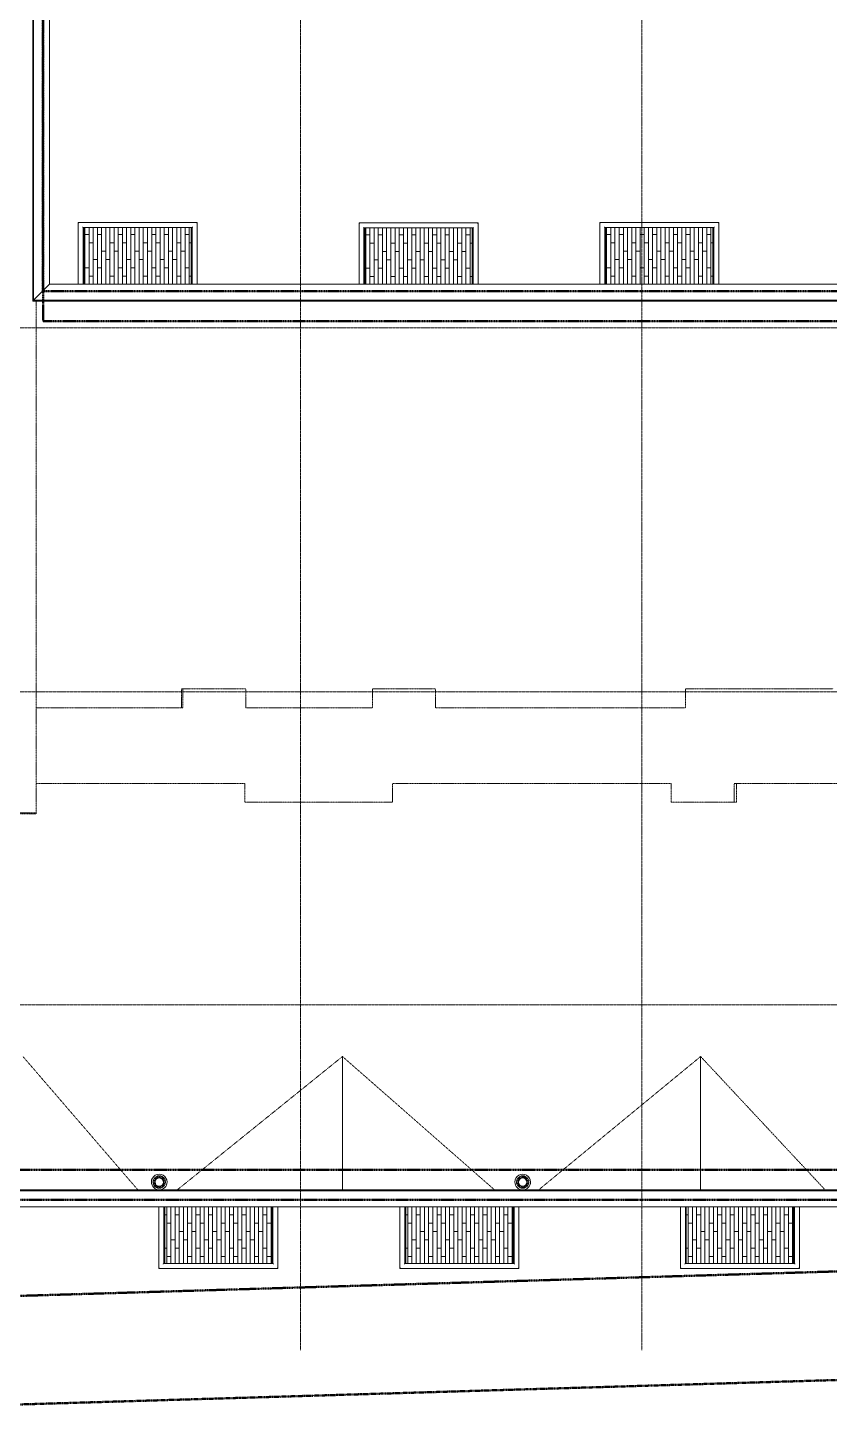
# Model space of a CAD drawing. Header units: inches. Extents: x -4235 to -464, y 9767 to 12359.
# Drawn here: x -3416 to -2648, y 9772 to 11104 of the extents above; entities that cross this region are included whole.
import ezdxf

# ---------------------------------------------------------------- set-up
doc = ezdxf.new("R2010")
doc.units = ezdxf.units.IN
doc.header["$MEASUREMENT"] = 0
for name, pattern in [('Dash 1_16_', [0.125, 0.0625, -0.0625]), ('Double Dash 3_8_', [1, 0.375, -0.125, 0.125, -0.125, 0.125, -0.125]), ('Grid Line 1_2_', [0.875, 0.5, -0.125, 0.125, -0.125])]:
    doc.linetypes.add(name, pattern=pattern)
for name, color, linetype, lineweight in [('A-FLOR-2', 7, 'Dash 1_16_', 9), ('A-FLOR-HRAL', 11, 'Continuous', 9), ('A-FLOR-PATT-1', 254, 'Continuous', 9), ('A-ROOF', 132, 'Continuous', 13), ('A-ROOF-1', 7, 'Dash 1_16_', 9), ('A-WALL-2', 113, 'Continuous', 9), ('C-PROP-LINE', 91, 'Double Dash 3_8_', 50), ('C-PROP-LINE-1', 91, 'Dash 1_16_', 50), ('M-EQPM', 50, 'Continuous', 9), ('S-GRID-1', 1, 'Grid Line 1_2_', 9)]:
    doc.layers.add(name, color=color, linetype=linetype, lineweight=lineweight)

# ---------------------------------------------------------------- blocks, each defined once
blk = doc.blocks.new('Basic Wall _ EXT - FIBER CEMENT - SMALL - ___-2145932-BACKGROUND - ROOF PLAN')
at = {"layer": 'A-WALL-2'}
for p, q in [((-3411, 11257), (-3410.6, 11256.5)), ((-3411, 10841.8), (-3411, 11257)), ((-3410.5, 11256.5), (-3410.5, 10842.3)), ((-3410.3, 11256.3), (-3394.9, 11240.8)), ((-3410.3, 10842.5), (-3410.3, 11256.3)), ((-3394.9, 10858), (-3394.9, 11240.8)), ((-3394.9, 10858), (-3410.3, 10842.5)), ((-3410.6, 10842.3), (-3411, 10841.8))]:
    blk.add_line(p, q, dxfattribs=at)
at = {"layer": 'A-WALL-2', "flags": 128}
for points in [[(-3410.6, 11256.5), (-3410.5, 11256.5), (-3410.5, 11256.5), (-3410.5, 11256.5)], [(-3410.5, 11256.5), (-3410.5, 11256.5), (-3410.5, 11256.5), (-3410.5, 11256.4), (-3410.4, 11256.4), (-3410.4, 11256.3), (-3410.3, 11256.3)], [(-3410.5, 10842.3), (-3410.5, 10842.3), (-3410.5, 10842.3), (-3410.6, 10842.3)], [(-3410.3, 10842.5), (-3410.4, 10842.5), (-3410.4, 10842.4), (-3410.5, 10842.4), (-3410.5, 10842.3), (-3410.5, 10842.3), (-3410.5, 10842.3)]]:
    blk.add_lwpolyline(points, dxfattribs=at)
blk = doc.blocks.new('Basic Wall _ EXT - FIBER CEMENT - SMALL - ___-2145933-BACKGROUND - ROOF PLAN')
at = {"layer": 'A-WALL-2'}
for p, q in [((-3410.3, 10842.5), (-3394.9, 10858)), ((-2061.7, 10858), (-3394.9, 10858)), ((-2061.7, 10858), (-2077.2, 10842.5)), ((-3411, 10841.8), (-3410.6, 10842.3)), ((-2077.9, 10841.8), (-3411, 10841.8)), ((-3410.5, 10842.3), (-2077.4, 10842.3)), ((-2077.2, 10842.5), (-3410.3, 10842.5)), ((-2077.4, 10842.3), (-2077.9, 10841.8))]:
    blk.add_line(p, q, dxfattribs=at)
at = {"layer": 'A-WALL-2', "flags": 128}
for points in [[(-3410.6, 10842.3), (-3410.5, 10842.3), (-3410.5, 10842.3), (-3410.5, 10842.3)], [(-3410.5, 10842.3), (-3410.5, 10842.3), (-3410.5, 10842.3), (-3410.5, 10842.4), (-3410.4, 10842.4), (-3410.4, 10842.5), (-3410.3, 10842.5)], [(-2077.2, 10842.5), (-2077.2, 10842.5), (-2077.3, 10842.4), (-2077.3, 10842.4), (-2077.4, 10842.3), (-2077.4, 10842.3), (-2077.4, 10842.3)], [(-2077.4, 10842.3), (-2077.4, 10842.3), (-2077.4, 10842.3), (-2077.4, 10842.3)]]:
    blk.add_lwpolyline(points, dxfattribs=at)
blk = doc.blocks.new('Basic Wall _ EXT - FIBER CEMENT - SMALL - ___-2145937-BACKGROUND - ROOF PLAN')
at = {"layer": 'A-WALL-2'}
for p, q in [((-2077.2, 9989.1), (-3851.8, 9989.1)), ((-2077.4, 9989.3), (-3851.6, 9989.3)), ((-2077.9, 9989.8), (-3851.1, 9989.8)), ((-3867.3, 9973.6), (-2061.7, 9973.6))]:
    blk.add_line(p, q, dxfattribs=at)
blk = doc.blocks.new('Railing - Railing-2700268-BACKGROUND - ROOF PLAN')
at = {"layer": 'A-FLOR-HRAL'}
for p, q in [((-2753.5, 10917), (-2867.5, 10917)), ((-2867.5, 10917), (-2867.5, 10858)), ((-2862.8, 10912.3), (-2758.2, 10912.3)), ((-2862.8, 10858), (-2862.8, 10912.3)), ((-2758.2, 10912.3), (-2758.2, 10858)), ((-2753.5, 10858), (-2753.5, 10917))]:
    blk.add_line(p, q, dxfattribs=at)
for points, knots in [([(-2867.5, 10917), (-2867.5, 10917), (-2867.5, 10917), (-2867.5, 10917), (-2867.5, 10916.9), (-2867.5, 10916.9), (-2867.4, 10916.9), (-2867.4, 10916.9), (-2867.4, 10916.8), (-2867.3, 10916.8), (-2867.3, 10916.7), (-2867.2, 10916.7), (-2867.2, 10916.6), (-2867.1, 10916.6), (-2867.1, 10916.5)], [0, 0, 0, 0, 0.166667, 0.25, 0.333333, 0.416667, 0.458333, 0.5, 0.583333, 0.666667, 0.708333, 0.75, 0.833333, 1, 1, 1, 1]), ([(-2863.3, 10912.7), (-2863.3, 10912.7), (-2863.2, 10912.6), (-2863.1, 10912.6), (-2863.1, 10912.5), (-2863, 10912.5), (-2863, 10912.5), (-2863, 10912.4), (-2862.9, 10912.4), (-2862.9, 10912.4), (-2862.9, 10912.3), (-2862.9, 10912.3), (-2862.8, 10912.3), (-2862.8, 10912.3), (-2862.8, 10912.3)], [0, 0, 0, 0, 0.166667, 0.25, 0.333333, 0.375, 0.416667, 0.5, 0.541667, 0.583333, 0.666667, 0.75, 0.833333, 1, 1, 1, 1]), ([(-2757.8, 10912.7), (-2757.8, 10912.7), (-2757.9, 10912.6), (-2757.9, 10912.6), (-2758, 10912.5), (-2758, 10912.5), (-2758, 10912.5), (-2758.1, 10912.4), (-2758.1, 10912.4), (-2758.1, 10912.4), (-2758.2, 10912.3), (-2758.2, 10912.3), (-2758.2, 10912.3), (-2758.2, 10912.3), (-2758.2, 10912.3)], [0, 0, 0, 0, 0.166667, 0.25, 0.333333, 0.375, 0.416667, 0.5, 0.541667, 0.583333, 0.666667, 0.75, 0.833333, 1, 1, 1, 1]), ([(-2753.5, 10917), (-2753.5, 10917), (-2753.5, 10917), (-2753.5, 10917), (-2753.6, 10916.9), (-2753.6, 10916.9), (-2753.6, 10916.9), (-2753.6, 10916.9), (-2753.7, 10916.8), (-2753.7, 10916.8), (-2753.8, 10916.7), (-2753.8, 10916.7), (-2753.9, 10916.6), (-2753.9, 10916.6), (-2754, 10916.5)], [0, 0, 0, 0, 0.166667, 0.25, 0.333333, 0.416667, 0.458333, 0.5, 0.583333, 0.666667, 0.708333, 0.75, 0.833333, 1, 1, 1, 1])]:
    blk.add_open_spline(points, degree=3, knots=knots, dxfattribs=at)
blk = doc.blocks.new('Walls 27 - Walls 1-2568288-BACKGROUND - ROOF PLAN')
at = {"layer": 'A-WALL-2'}
for p, q in [((-2759.2, 10912.3), (-2759.2, 10858)), ((-2758.4, 10858), (-2758.4, 10912.3))]:
    blk.add_line(p, q, dxfattribs=at)
blk = doc.blocks.new('Walls 28 - Walls 1-2568307-BACKGROUND - ROOF PLAN')
at = {"layer": 'A-WALL-2'}
for p, q in [((-2862.7, 10912.3), (-2862.7, 10858)), ((-2861.9, 10858), (-2861.9, 10912.3))]:
    blk.add_line(p, q, dxfattribs=at)
blk = doc.blocks.new('Railing - Railing-2700270-BACKGROUND - ROOF PLAN')
at = {"layer": 'A-FLOR-HRAL'}
for p, q in [((-3253.5, 10917), (-3367.5, 10917)), ((-3367.5, 10917), (-3367.5, 10858)), ((-3362.8, 10912.3), (-3258.2, 10912.3)), ((-3362.8, 10858), (-3362.8, 10912.3)), ((-3258.2, 10912.3), (-3258.2, 10858)), ((-3253.5, 10858), (-3253.5, 10917))]:
    blk.add_line(p, q, dxfattribs=at)
for points, knots in [([(-3367.5, 10917), (-3367.5, 10917), (-3367.5, 10917), (-3367.5, 10917), (-3367.5, 10916.9), (-3367.4, 10916.9), (-3367.4, 10916.9), (-3367.4, 10916.9), (-3367.3, 10916.8), (-3367.3, 10916.8), (-3367.3, 10916.7), (-3367.2, 10916.7), (-3367.2, 10916.6), (-3367.1, 10916.6), (-3367.1, 10916.5)], [0, 0, 0, 0, 0.166667, 0.25, 0.333333, 0.416667, 0.458333, 0.5, 0.583333, 0.666667, 0.708333, 0.75, 0.833333, 1, 1, 1, 1]), ([(-3363.3, 10912.7), (-3363.2, 10912.7), (-3363.2, 10912.6), (-3363.1, 10912.6), (-3363, 10912.5), (-3363, 10912.5), (-3363, 10912.5), (-3362.9, 10912.4), (-3362.9, 10912.4), (-3362.9, 10912.4), (-3362.9, 10912.3), (-3362.8, 10912.3), (-3362.8, 10912.3), (-3362.8, 10912.3), (-3362.8, 10912.3)], [0, 0, 0, 0, 0.166667, 0.25, 0.333333, 0.375, 0.416667, 0.5, 0.541667, 0.583333, 0.666667, 0.75, 0.833333, 1, 1, 1, 1]), ([(-3257.7, 10912.7), (-3257.8, 10912.7), (-3257.8, 10912.6), (-3257.9, 10912.6), (-3258, 10912.5), (-3258, 10912.5), (-3258, 10912.5), (-3258.1, 10912.4), (-3258.1, 10912.4), (-3258.1, 10912.4), (-3258.1, 10912.3), (-3258.2, 10912.3), (-3258.2, 10912.3), (-3258.2, 10912.3), (-3258.2, 10912.3)], [0, 0, 0, 0, 0.166667, 0.25, 0.333333, 0.375, 0.416667, 0.5, 0.541667, 0.583333, 0.666667, 0.75, 0.833333, 1, 1, 1, 1]), ([(-3253.5, 10917), (-3253.5, 10917), (-3253.5, 10917), (-3253.5, 10917), (-3253.5, 10916.9), (-3253.6, 10916.9), (-3253.6, 10916.9), (-3253.6, 10916.9), (-3253.7, 10916.8), (-3253.7, 10916.8), (-3253.7, 10916.7), (-3253.8, 10916.7), (-3253.8, 10916.6), (-3253.9, 10916.6), (-3253.9, 10916.5)], [0, 0, 0, 0, 0.166667, 0.25, 0.333333, 0.416667, 0.458333, 0.5, 0.583333, 0.666667, 0.708333, 0.75, 0.833333, 1, 1, 1, 1])]:
    blk.add_open_spline(points, degree=3, knots=knots, dxfattribs=at)
blk = doc.blocks.new('Walls 32 - Walls 1-2568450-BACKGROUND - ROOF PLAN')
at = {"layer": 'A-WALL-2'}
for p, q in [((-3259.1, 10912.3), (-3259.1, 10858)), ((-3258.4, 10858), (-3258.4, 10912.3))]:
    blk.add_line(p, q, dxfattribs=at)
blk = doc.blocks.new('Walls 33 - Walls 1-2568469-BACKGROUND - ROOF PLAN')
at = {"layer": 'A-WALL-2'}
for p, q in [((-3362.6, 10912.3), (-3362.6, 10858)), ((-3361.9, 10858), (-3361.9, 10912.3))]:
    blk.add_line(p, q, dxfattribs=at)
blk = doc.blocks.new('Railing - Railing-2700278-BACKGROUND - ROOF PLAN')
at = {"layer": 'A-FLOR-HRAL'}
for p, q in [((-3290.1, 9973.6), (-3290.1, 9914.6)), ((-3285.4, 9919.3), (-3285.4, 9973.6)), ((-3180.8, 9973.6), (-3180.8, 9919.3)), ((-3176.1, 9914.6), (-3176.1, 9973.6)), ((-3290.1, 9914.6), (-3176.1, 9914.6)), ((-3180.8, 9919.3), (-3285.4, 9919.3))]:
    blk.add_line(p, q, dxfattribs=at)
for points, knots in [([(-3290.1, 9914.6), (-3290.1, 9914.6), (-3290.1, 9914.6), (-3290.1, 9914.6), (-3290.1, 9914.6), (-3290.1, 9914.7), (-3290, 9914.7), (-3290, 9914.7), (-3290, 9914.8), (-3289.9, 9914.8), (-3289.9, 9914.8), (-3289.8, 9914.9), (-3289.8, 9914.9), (-3289.7, 9915), (-3289.7, 9915)], [0, 0, 0, 0, 0.166667, 0.25, 0.333333, 0.416667, 0.458333, 0.5, 0.583333, 0.666667, 0.708333, 0.75, 0.833333, 1, 1, 1, 1]), ([(-3285.9, 9918.8), (-3285.9, 9918.9), (-3285.8, 9918.9), (-3285.7, 9919), (-3285.7, 9919.1), (-3285.6, 9919.1), (-3285.6, 9919.1), (-3285.6, 9919.2), (-3285.5, 9919.2), (-3285.5, 9919.2), (-3285.5, 9919.2), (-3285.5, 9919.3), (-3285.4, 9919.3), (-3285.4, 9919.3), (-3285.4, 9919.3)], [0, 0, 0, 0, 0.166667, 0.25, 0.333333, 0.375, 0.416667, 0.5, 0.541667, 0.583333, 0.666667, 0.75, 0.833333, 1, 1, 1, 1]), ([(-3180.4, 9918.8), (-3180.4, 9918.9), (-3180.5, 9918.9), (-3180.5, 9919), (-3180.6, 9919.1), (-3180.6, 9919.1), (-3180.6, 9919.1), (-3180.7, 9919.2), (-3180.7, 9919.2), (-3180.7, 9919.2), (-3180.8, 9919.2), (-3180.8, 9919.3), (-3180.8, 9919.3), (-3180.8, 9919.3), (-3180.8, 9919.3)], [0, 0, 0, 0, 0.166667, 0.25, 0.333333, 0.375, 0.416667, 0.5, 0.541667, 0.583333, 0.666667, 0.75, 0.833333, 1, 1, 1, 1]), ([(-3176.1, 9914.6), (-3176.1, 9914.6), (-3176.1, 9914.6), (-3176.1, 9914.6), (-3176.2, 9914.6), (-3176.2, 9914.7), (-3176.2, 9914.7), (-3176.2, 9914.7), (-3176.3, 9914.8), (-3176.3, 9914.8), (-3176.4, 9914.8), (-3176.4, 9914.9), (-3176.5, 9914.9), (-3176.5, 9915), (-3176.6, 9915)], [0, 0, 0, 0, 0.166667, 0.25, 0.333333, 0.416667, 0.458333, 0.5, 0.583333, 0.666667, 0.708333, 0.75, 0.833333, 1, 1, 1, 1])]:
    blk.add_open_spline(points, degree=3, knots=knots, dxfattribs=at)
blk = doc.blocks.new('Walls 15 - Walls 1-2569682-BACKGROUND - ROOF PLAN')
at = {"layer": 'A-WALL-2'}
for p, q in [((-3285.2, 9973.6), (-3285.2, 9919.3)), ((-3284.5, 9919.3), (-3284.5, 9973.6))]:
    blk.add_line(p, q, dxfattribs=at)
blk = doc.blocks.new('Walls 16 - Walls 1-2569701-BACKGROUND - ROOF PLAN')
at = {"layer": 'A-WALL-2'}
for p, q in [((-3181.7, 9973.6), (-3181.7, 9919.3)), ((-3181, 9919.3), (-3181, 9973.6))]:
    blk.add_line(p, q, dxfattribs=at)
blk = doc.blocks.new('Railing - Railing-2700292-BACKGROUND - ROOF PLAN')
at = {"layer": 'A-FLOR-HRAL'}
for p, q in [((-2984.3, 10916.6), (-3098.3, 10916.6)), ((-3098.3, 10916.6), (-3098.3, 10858)), ((-3093.6, 10911.9), (-2989, 10911.9)), ((-3093.6, 10858), (-3093.6, 10911.9)), ((-2989, 10911.9), (-2989, 10858)), ((-2984.3, 10858), (-2984.3, 10916.6))]:
    blk.add_line(p, q, dxfattribs=at)
for points, knots in [([(-3098.3, 10916.6), (-3098.3, 10916.6), (-3098.3, 10916.6), (-3098.3, 10916.6), (-3098.3, 10916.6), (-3098.3, 10916.5), (-3098.2, 10916.5), (-3098.2, 10916.5), (-3098.2, 10916.5), (-3098.1, 10916.4), (-3098.1, 10916.4), (-3098, 10916.3), (-3098, 10916.3), (-3097.9, 10916.2), (-3097.9, 10916.2)], [0, 0, 0, 0, 0.166667, 0.25, 0.333333, 0.416667, 0.458333, 0.5, 0.583333, 0.666667, 0.708333, 0.75, 0.833333, 1, 1, 1, 1]), ([(-3094.1, 10912.4), (-3094.1, 10912.3), (-3094, 10912.3), (-3093.9, 10912.2), (-3093.9, 10912.2), (-3093.8, 10912.1), (-3093.8, 10912.1), (-3093.8, 10912.1), (-3093.7, 10912), (-3093.7, 10912), (-3093.7, 10912), (-3093.7, 10911.9), (-3093.6, 10911.9), (-3093.6, 10911.9), (-3093.6, 10911.9)], [0, 0, 0, 0, 0.166667, 0.25, 0.333333, 0.375, 0.416667, 0.5, 0.541667, 0.583333, 0.666667, 0.75, 0.833333, 1, 1, 1, 1]), ([(-2988.6, 10912.4), (-2988.6, 10912.3), (-2988.7, 10912.3), (-2988.7, 10912.2), (-2988.8, 10912.2), (-2988.8, 10912.1), (-2988.8, 10912.1), (-2988.9, 10912.1), (-2988.9, 10912), (-2988.9, 10912), (-2989, 10912), (-2989, 10911.9), (-2989, 10911.9), (-2989, 10911.9), (-2989, 10911.9)], [0, 0, 0, 0, 0.166667, 0.25, 0.333333, 0.375, 0.416667, 0.5, 0.541667, 0.583333, 0.666667, 0.75, 0.833333, 1, 1, 1, 1]), ([(-2984.3, 10916.6), (-2984.3, 10916.6), (-2984.3, 10916.6), (-2984.3, 10916.6), (-2984.4, 10916.6), (-2984.4, 10916.5), (-2984.4, 10916.5), (-2984.4, 10916.5), (-2984.5, 10916.5), (-2984.5, 10916.4), (-2984.6, 10916.4), (-2984.6, 10916.3), (-2984.7, 10916.3), (-2984.7, 10916.2), (-2984.8, 10916.2)], [0, 0, 0, 0, 0.166667, 0.25, 0.333333, 0.416667, 0.458333, 0.5, 0.583333, 0.666667, 0.708333, 0.75, 0.833333, 1, 1, 1, 1])]:
    blk.add_open_spline(points, degree=3, knots=knots, dxfattribs=at)
blk = doc.blocks.new('Walls 99 - Walls 1-2572281-BACKGROUND - ROOF PLAN')
at = {"layer": 'A-WALL-2'}
for p, q in [((-2990, 10911.9), (-2990, 10858)), ((-2989.2, 10858), (-2989.2, 10911.9))]:
    blk.add_line(p, q, dxfattribs=at)
blk = doc.blocks.new('Walls 100 - Walls 1-2572300-BACKGROUND - ROOF PLAN')
at = {"layer": 'A-WALL-2'}
for p, q in [((-3093.5, 10911.9), (-3093.5, 10858)), ((-3092.7, 10858), (-3092.7, 10911.9))]:
    blk.add_line(p, q, dxfattribs=at)
blk = doc.blocks.new('Railing - Railing-2700300-BACKGROUND - ROOF PLAN')
at = {"layer": 'A-FLOR-HRAL'}
for p, q in [((-2790.4, 9973.6), (-2790.4, 9914.6)), ((-2785.6, 9919.3), (-2785.6, 9973.6)), ((-2681, 9973.6), (-2681, 9919.3)), ((-2676.3, 9914.6), (-2676.3, 9973.6)), ((-2790.4, 9914.6), (-2676.3, 9914.6)), ((-2681, 9919.3), (-2785.6, 9919.3))]:
    blk.add_line(p, q, dxfattribs=at)
for points, knots in [([(-2790.4, 9914.6), (-2790.4, 9914.6), (-2790.4, 9914.6), (-2790.3, 9914.6), (-2790.3, 9914.6), (-2790.3, 9914.7), (-2790.3, 9914.7), (-2790.2, 9914.7), (-2790.2, 9914.8), (-2790.1, 9914.8), (-2790.1, 9914.8), (-2790.1, 9914.9), (-2790, 9914.9), (-2789.9, 9915), (-2789.9, 9915)], [0, 0, 0, 0, 0.166667, 0.25, 0.333333, 0.416667, 0.458333, 0.5, 0.583333, 0.666667, 0.708333, 0.75, 0.833333, 1, 1, 1, 1]), ([(-2786.1, 9918.8), (-2786.1, 9918.9), (-2786, 9918.9), (-2785.9, 9919), (-2785.9, 9919.1), (-2785.9, 9919.1), (-2785.8, 9919.1), (-2785.8, 9919.2), (-2785.8, 9919.2), (-2785.7, 9919.2), (-2785.7, 9919.2), (-2785.7, 9919.3), (-2785.7, 9919.3), (-2785.6, 9919.3), (-2785.6, 9919.3)], [0, 0, 0, 0, 0.166667, 0.25, 0.333333, 0.375, 0.416667, 0.5, 0.541667, 0.583333, 0.666667, 0.75, 0.833333, 1, 1, 1, 1]), ([(-2680.6, 9918.8), (-2680.6, 9918.9), (-2680.7, 9918.9), (-2680.8, 9919), (-2680.8, 9919.1), (-2680.8, 9919.1), (-2680.9, 9919.1), (-2680.9, 9919.2), (-2680.9, 9919.2), (-2681, 9919.2), (-2681, 9919.2), (-2681, 9919.3), (-2681, 9919.3), (-2681, 9919.3), (-2681, 9919.3)], [0, 0, 0, 0, 0.166667, 0.25, 0.333333, 0.375, 0.416667, 0.5, 0.541667, 0.583333, 0.666667, 0.75, 0.833333, 1, 1, 1, 1]), ([(-2676.3, 9914.6), (-2676.3, 9914.6), (-2676.3, 9914.6), (-2676.4, 9914.6), (-2676.4, 9914.6), (-2676.4, 9914.7), (-2676.4, 9914.7), (-2676.5, 9914.7), (-2676.5, 9914.8), (-2676.6, 9914.8), (-2676.6, 9914.8), (-2676.6, 9914.9), (-2676.7, 9914.9), (-2676.8, 9915), (-2676.8, 9915)], [0, 0, 0, 0, 0.166667, 0.25, 0.333333, 0.416667, 0.458333, 0.5, 0.583333, 0.666667, 0.708333, 0.75, 0.833333, 1, 1, 1, 1])]:
    blk.add_open_spline(points, degree=3, knots=knots, dxfattribs=at)
blk = doc.blocks.new('Walls 47 - Walls 1-2573550-BACKGROUND - ROOF PLAN')
at = {"layer": 'A-WALL-2'}
for p, q in [((-2785.5, 9973.6), (-2785.5, 9919.3)), ((-2784.7, 9919.3), (-2784.7, 9973.6))]:
    blk.add_line(p, q, dxfattribs=at)
blk = doc.blocks.new('Walls 48 - Walls 1-2573569-BACKGROUND - ROOF PLAN')
at = {"layer": 'A-WALL-2'}
for p, q in [((-2682, 9973.6), (-2682, 9919.3)), ((-2681.2, 9919.3), (-2681.2, 9973.6))]:
    blk.add_line(p, q, dxfattribs=at)
blk = doc.blocks.new('Railing - Railing-2700302-BACKGROUND - ROOF PLAN')
at = {"layer": 'A-FLOR-HRAL'}
for p, q in [((-3059.2, 9973.6), (-3059.2, 9914.6)), ((-3054.4, 9919.3), (-3054.4, 9973.6)), ((-2949.8, 9973.6), (-2949.8, 9919.3)), ((-2945.1, 9914.6), (-2945.1, 9973.6)), ((-3059.2, 9914.6), (-2945.1, 9914.6)), ((-2949.8, 9919.3), (-3054.4, 9919.3))]:
    blk.add_line(p, q, dxfattribs=at)
for points, knots in [([(-3059.2, 9914.6), (-3059.2, 9914.6), (-3059.2, 9914.6), (-3059.1, 9914.6), (-3059.1, 9914.6), (-3059.1, 9914.7), (-3059.1, 9914.7), (-3059, 9914.7), (-3059, 9914.8), (-3058.9, 9914.8), (-3058.9, 9914.8), (-3058.9, 9914.9), (-3058.8, 9914.9), (-3058.7, 9915), (-3058.7, 9915)], [0, 0, 0, 0, 0.166667, 0.25, 0.333333, 0.416667, 0.458333, 0.5, 0.583333, 0.666667, 0.708333, 0.75, 0.833333, 1, 1, 1, 1]), ([(-3054.9, 9918.8), (-3054.9, 9918.9), (-3054.8, 9918.9), (-3054.7, 9919), (-3054.7, 9919.1), (-3054.7, 9919.1), (-3054.6, 9919.1), (-3054.6, 9919.2), (-3054.6, 9919.2), (-3054.5, 9919.2), (-3054.5, 9919.2), (-3054.5, 9919.3), (-3054.5, 9919.3), (-3054.4, 9919.3), (-3054.4, 9919.3)], [0, 0, 0, 0, 0.166667, 0.25, 0.333333, 0.375, 0.416667, 0.5, 0.541667, 0.583333, 0.666667, 0.75, 0.833333, 1, 1, 1, 1]), ([(-2949.4, 9918.8), (-2949.4, 9918.9), (-2949.5, 9918.9), (-2949.6, 9919), (-2949.6, 9919.1), (-2949.6, 9919.1), (-2949.7, 9919.1), (-2949.7, 9919.2), (-2949.7, 9919.2), (-2949.8, 9919.2), (-2949.8, 9919.2), (-2949.8, 9919.3), (-2949.8, 9919.3), (-2949.8, 9919.3), (-2949.8, 9919.3)], [0, 0, 0, 0, 0.166667, 0.25, 0.333333, 0.375, 0.416667, 0.5, 0.541667, 0.583333, 0.666667, 0.75, 0.833333, 1, 1, 1, 1]), ([(-2945.1, 9914.6), (-2945.1, 9914.6), (-2945.1, 9914.6), (-2945.2, 9914.6), (-2945.2, 9914.6), (-2945.2, 9914.7), (-2945.2, 9914.7), (-2945.3, 9914.7), (-2945.3, 9914.8), (-2945.4, 9914.8), (-2945.4, 9914.8), (-2945.4, 9914.9), (-2945.5, 9914.9), (-2945.6, 9915), (-2945.6, 9915)], [0, 0, 0, 0, 0.166667, 0.25, 0.333333, 0.416667, 0.458333, 0.5, 0.583333, 0.666667, 0.708333, 0.75, 0.833333, 1, 1, 1, 1])]:
    blk.add_open_spline(points, degree=3, knots=knots, dxfattribs=at)
blk = doc.blocks.new('Walls 51 - Walls 1-2573829-BACKGROUND - ROOF PLAN')
at = {"layer": 'A-WALL-2'}
for p, q in [((-3054.3, 9973.6), (-3054.3, 9919.3)), ((-3053.5, 9919.3), (-3053.5, 9973.6))]:
    blk.add_line(p, q, dxfattribs=at)
blk = doc.blocks.new('Walls 52 - Walls 1-2573848-BACKGROUND - ROOF PLAN')
at = {"layer": 'A-WALL-2'}
for p, q in [((-2950.8, 9973.6), (-2950.8, 9919.3)), ((-2950, 9919.3), (-2950, 9973.6))]:
    blk.add_line(p, q, dxfattribs=at)
blk = doc.blocks.new('22142613 - Roof Drains - Type A - 15_ Strainer - 8_ Drain-V3-BACKGROUND - ROOF PLAN')
at = {"layer": 'M-EQPM'}
for p, q in [((-3564.8, 10002.1), (-3563.9, 10000.8)), ((-3563.2, 10003), (-3562.7, 10001.4)), ((-3559.6, 10001.4), (-3559.1, 10003)), ((-3558.5, 10000.8), (-3557.5, 10002.1)), ((-3568.7, 9997.4), (-3568.7, 9997.4)), ((-3567.2, 9997.2), (-3565.6, 9997.2)), ((-3566.9, 9999.1), (-3565.4, 9998.6)), ((-3566.8, 9995.4), (-3565.4, 9995.9)), ((-3566.1, 10000.8), (-3564.8, 9999.8)), ((-3565.9, 9993.7), (-3564.7, 9994.6)), ((-3565.2, 9997.6), (-3565.2, 9997.4)), ((-3564.5, 9992.4), (-3563.7, 9993.6)), ((-3562.8, 9991.6), (-3562.4, 9993)), ((-3560, 9993), (-3559.5, 9991.6)), ((-3558.7, 9993.6), (-3557.8, 9992.4)), ((-3557.6, 9994.6), (-3556.4, 9993.7)), ((-3557.5, 9999.8), (-3556.2, 10000.8)), ((-3557.2, 9997.4), (-3557.2, 9997.6)), ((-3557, 9995.9), (-3555.5, 9995.4)), ((-3556.9, 9998.6), (-3555.4, 9999.1)), ((-3556.7, 9997.2), (-3555.2, 9997.2)), ((-3553.7, 9997.4), (-3553.7, 9997.4))]:
    blk.add_line(p, q, dxfattribs=at)
at = {"layer": 'M-EQPM', "flags": 128}
for points in [[(-3563.9, 10000.8), (-3564.4, 10001.4), (-3564.8, 10002.1)], [(-3564.4, 10002.4), (-3564, 10001.7), (-3563.5, 10001)], [(-3562.7, 10001.4), (-3563, 10002.2), (-3563.2, 10003)], [(-3562.8, 10003.2), (-3562.5, 10002.4), (-3562.3, 10001.6)], [(-3561.4, 10001.7), (-3561.4, 10002.5), (-3561.4, 10003.4)], [(-3560.9, 10003.4), (-3560.9, 10002.5), (-3560.9, 10001.7)], [(-3560.1, 10001.6), (-3559.8, 10002.4), (-3559.6, 10003.2)], [(-3559.1, 10003), (-3559.4, 10002.2), (-3559.6, 10001.4)], [(-3558.8, 10001), (-3558.4, 10001.7), (-3557.9, 10002.4)], [(-3557.5, 10002.1), (-3558, 10001.4), (-3558.4, 10000.8)], [(-3567.2, 9997.7), (-3566.4, 9997.7), (-3565.6, 9997.6)], [(-3565.6, 9997.1), (-3566.4, 9997.2), (-3567.2, 9997.2)], [(-3567, 9995.9), (-3566.2, 9996.1), (-3565.5, 9996.3)], [(-3565.4, 9998.5), (-3566.2, 9998.8), (-3566.9, 9999.1)], [(-3566.8, 9999.6), (-3566, 9999.3), (-3565.3, 9999)], [(-3565.3, 9995.8), (-3566.1, 9995.6), (-3566.8, 9995.4)], [(-3566.2, 9994.1), (-3565.6, 9994.5), (-3564.9, 9995)], [(-3564.8, 9999.8), (-3565.5, 10000.3), (-3566.1, 10000.8)], [(-3564.7, 9994.6), (-3565.3, 9994.1), (-3565.9, 9993.7)], [(-3565.8, 10001.2), (-3565.2, 10000.7), (-3564.5, 10000.2)], [(-3564.9, 9992.7), (-3564.5, 9993.3), (-3564, 9993.9)], [(-3563.6, 9993.6), (-3564.1, 9993), (-3564.5, 9992.4)], [(-3563.3, 9991.8), (-3563.1, 9992.5), (-3562.8, 9993.2)], [(-3562.3, 9993), (-3562.6, 9992.3), (-3562.8, 9991.6)], [(-3561.4, 9991.4), (-3561.4, 9992.1), (-3561.4, 9992.9)], [(-3560.9, 9992.9), (-3560.9, 9992.1), (-3560.9, 9991.4)], [(-3559.5, 9991.6), (-3559.8, 9992.3), (-3560, 9993)], [(-3559.5, 9993.2), (-3559.3, 9992.5), (-3559.1, 9991.8)], [(-3557.8, 9992.4), (-3558.3, 9993), (-3558.7, 9993.6)], [(-3558.3, 9993.9), (-3557.9, 9993.3), (-3557.4, 9992.7)], [(-3557.8, 10000.2), (-3557.2, 10000.7), (-3556.5, 10001.2)], [(-3556.4, 9993.7), (-3557.1, 9994.1), (-3557.7, 9994.6)], [(-3556.2, 10000.8), (-3556.9, 10000.3), (-3557.5, 9999.8)], [(-3557.4, 9995), (-3556.8, 9994.5), (-3556.1, 9994.1)], [(-3557.1, 9999), (-3556.3, 9999.3), (-3555.6, 9999.6)], [(-3555.5, 9995.4), (-3556.3, 9995.6), (-3557, 9995.8)], [(-3555.4, 9999.1), (-3556.2, 9998.8), (-3556.9, 9998.5)], [(-3556.9, 9996.3), (-3556.1, 9996.1), (-3555.4, 9995.9)], [(-3556.8, 9997.6), (-3556, 9997.7), (-3555.2, 9997.7)], [(-3555.2, 9997.2), (-3556, 9997.2), (-3556.8, 9997.1)]]:
    blk.add_lwpolyline(points, dxfattribs=at)
at = {"layer": 'M-EQPM'}
for centre, major_axis, start_param, end_param in [((-3561.2, 9997.4), (7.5, 0), 0, 3.141593), ((-3561.2, 9997.4), (7.5, 0), 0, 3.141593), ((-3561.2, 9997.4), (6, 0), 2.230094, 2.456861), ((-3561.2, 9997.3), (4, 0), 0, 3.141593), ((-3561.2, 9997.4), (6, 0), 1.921009, 2.146732), ((-3561.2, 9997.4), (6, 0), 1.612475, 1.83765), ((-3561.2, 9997.3), (4.43, 0), 1.820803, 1.933842), ((-3561.2, 9997.3), (4.43, 0), 1.514279, 1.627314), ((-3561.2, 9997.4), (6, 0), 1.303943, 1.529118), ((-3561.2, 9997.3), (4.43, 0), 1.207751, 1.32079), ((-3561.2, 9997.4), (6, 0), 0.994861, 1.220584), ((-3561.2, 9997.4), (6, 0), 0.684732, 0.911499), ((-3561.2, 9997.4), (7.5, 0), 3.141593, 6.283185), ((-3561.2, 9997.4), (6, 0), 2.851802, 3.081699), ((-3561.2, 9997.4), (6, 0), 3.16507, 3.39675), ((-3561.2, 9997.4), (6, 0), 2.540227, 2.768432), ((-3561.2, 9997.4), (6, 0), 3.48012, 3.713498), ((-3561.2, 9997.4), (6, 0), 3.796864, 4.031687), ((-3561.2, 9997.3), (4.43, 0), 3.060354, 3.141593), ((-3561.2, 9997.3), (4.43, 0), 3.141593, 3.173424), ((-3561.2, 9997.3), (4.43, 0), 3.375724, 3.488791), ((-3561.2, 9997.3), (4.43, 0), 2.747406, 2.860472), ((-3561.2, 9997.3), (4, 0), 3.141593, 6.283185), ((-3561.2, 9997.3), (4.43, 0), 3.693397, 3.806455), ((-3561.2, 9997.3), (4.43, 0), 2.43676, 2.549818), ((-3561.2, 9997.4), (6, 0), 4.11505, 4.350924), ((-3561.2, 9997.3), (4.43, 0), 4.013027, 4.126075), ((-3561.2, 9997.3), (4.43, 0), 2.128072, 2.241119), ((-3561.2, 9997.3), (4.43, 0), 4.334077, 4.447116), ((-3561.2, 9997.4), (6, 0), 4.434283, 4.67071), ((-3561.2, 9997.3), (4.43, 0), 4.655871, 4.768907), ((-3561.2, 9997.4), (6, 0), 4.754068, 4.990495), ((-3561.2, 9997.3), (4.43, 0), 4.977662, 5.090701), ((-3561.2, 9997.4), (6, 0), 5.073854, 5.309728), ((-3561.2, 9997.3), (4.43, 0), 0.900473, 1.013521), ((-3561.2, 9997.3), (4.43, 0), 5.298703, 5.411751), ((-3561.2, 9997.3), (4.43, 0), 0.591774, 0.704832), ((-3561.2, 9997.3), (4.43, 0), 5.618323, 5.731381), ((-3561.2, 9997.4), (6, 0), 5.393091, 5.627914), ((-3561.2, 9997.3), (4.43, 0), 0.28112, 0.394187), ((-3561.2, 9997.3), (4.43, 0), 5.935987, 6.049054), ((-3561.2, 9997.3), (4.43, 0), 0, 0.081239), ((-3561.2, 9997.3), (4.43, 0), 6.251354, 6.283185), ((-3561.2, 9997.4), (6, 0), 0.373161, 0.601365), ((-3561.2, 9997.4), (6, 0), 5.71128, 5.944658), ((-3561.2, 9997.4), (6, 0), 0.059893, 0.289791), ((-3561.2, 9997.4), (6, 0), 6.028028, 6.259707)]:
    blk.add_ellipse(centre, major_axis=major_axis, ratio=0.999788, start_param=start_param, end_param=end_param, dxfattribs=at)
blk = doc.blocks.new('Family - ___-1878357-BACKGROUND - ROOF PLAN')
at = {"layer": 'C-PROP-LINE'}
blk.add_line((-3831.8, 9772), (-2096.4, 9823.9), dxfattribs=at)
blk = doc.blocks.new('Family - ___-2835860-BACKGROUND - ROOF PLAN')
at = {"layer": 'C-PROP-LINE-1'}
for p, q in [((-3401.4, 11247.4), (-3401.4, 10851.4)), ((-2067.9, 10851.4), (-3401.4, 10851.4)), ((-2636.9, 9980.2), (-3860.7, 9980.2))]:
    blk.add_line(p, q, dxfattribs=at)
blk = doc.blocks.new('Family - ___-2835903-BACKGROUND - ROOF PLAN')
at = {"layer": 'C-PROP-LINE-1'}
for p, q in [((-3400.9, 11276.3), (-3400.9, 10822.5)), ((-2096.8, 10822.5), (-3400.9, 10822.5)), ((-2096.8, 10009.1), (-3831.8, 10009.1))]:
    blk.add_line(p, q, dxfattribs=at)
blk = doc.blocks.new('Family - ___-2835932-BACKGROUND - ROOF PLAN')
at = {"layer": 'C-PROP-LINE-1'}
for p, q in [((-3401.4, 11247.4), (-3401.4, 10851.4)), ((-2067.9, 10851.4), (-3401.4, 10851.4)), ((-2067.9, 9980.2), (-3860.7, 9980.2))]:
    blk.add_line(p, q, dxfattribs=at)
blk = doc.blocks.new('Family - ___-2855424-BACKGROUND - ROOF PLAN')
at = {"layer": 'C-PROP-LINE-1'}
blk.add_line((-3987.1, 9871.4), (-600.6, 9972.8), dxfattribs=at)

msp = doc.modelspace()

# ---------------------------------------------------------------- hatches: boundary and pattern name
at = {"layer": 'A-FLOR-PATT-1'}
h = msp.add_hatch(dxfattribs=at)
h.set_pattern_fill('FP_6', color=256, style=0, pattern_type=2)
h.set_pattern_definition([(270, (-4029.034, 9809.639), (4, 2e-16), []), (0, (-4029.034, 9809.639), (8, 8), [4, -28]), (0, (-4025.034, 9793.639), (8, 8), [4, -28])])
h.paths.add_polyline_path([(-3362.8, 10858), (-3362.6, 10858), (-3362.6, 10912.3), (-3362.8, 10912.3), (-3362.8, 10859)], flags=0)
h.paths.add_polyline_path([(-3258.2, 10858), (-3258.2, 10912.3), (-3258.4, 10912.3), (-3258.4, 10858)], flags=0)
h.paths.add_polyline_path([(-3259.1, 10858), (-3259.1, 10912.3), (-3361.9, 10912.3), (-3361.9, 10858), (-3262.1, 10858)], flags=0)
h = msp.add_hatch(dxfattribs=at)
h.set_pattern_fill('FP_15', color=256, style=0, pattern_type=2)
h.set_pattern_definition([(270, (-3759.859, 9809.277), (4, 2e-16), []), (0, (-3759.859, 9809.277), (8, 8), [4, -28]), (0, (-3755.859, 9793.277), (8, 8), [4, -28])])
h.paths.add_polyline_path([(-3093.6, 10858), (-3093.5, 10858), (-3093.5, 10911.9), (-3093.6, 10911.9), (-3093.6, 10859)], flags=0)
h.paths.add_polyline_path([(-3092.7, 10858), (-2990, 10858), (-2990, 10911.9), (-3092.7, 10911.9), (-3092.7, 10859)], flags=0)
h.paths.add_polyline_path([(-2989.2, 10858), (-2989, 10858), (-2989.1, 10911.9), (-2989.2, 10911.9), (-2989.2, 10859)], flags=0)
h = msp.add_hatch(dxfattribs=at)
h.set_pattern_fill('FP_5', color=256, style=0, pattern_type=2)
h.set_pattern_definition([(270, (-3529.059, 9809.639), (4, 2e-16), []), (0, (-3529.059, 9809.639), (8, 8), [4, -28]), (0, (-3525.059, 9793.639), (8, 8), [4, -28])])
h.paths.add_polyline_path([(-2862.8, 10858), (-2862.7, 10858), (-2862.7, 10912.3), (-2862.8, 10912.3), (-2862.8, 10859)], flags=0)
h.paths.add_polyline_path([(-2758.2, 10858), (-2758.3, 10912.3), (-2758.4, 10912.3), (-2758.4, 10858)], flags=0)
h.paths.add_polyline_path([(-2861.9, 10858), (-2759.2, 10858), (-2759.2, 10912.3), (-2861.9, 10912.3), (-2861.9, 10859)], flags=0)
h = msp.add_hatch(dxfattribs=at)
h.set_pattern_fill('FP_10', color=256, style=0, pattern_type=2)
h.set_pattern_definition([(90, (-2514.588, 11021.939), (-4, 2e-16), []), (180, (-2514.588, 11021.939), (-8, -8), [4, -28]), (180, (-2518.588, 11037.939), (-8, -8), [4, -28])])
h.paths.add_polyline_path([(-3285.2, 9919.3), (-3285.2, 9973.6), (-3285.4, 9973.6), (-3285.4, 9919.3)], flags=0)
h.paths.add_polyline_path([(-3276.1, 9919.3), (-3181.7, 9919.3), (-3181.7, 9973.6), (-3284.5, 9973.6), (-3284.5, 9919.3), (-3281.3, 9919.3)], flags=0)
h.paths.add_polyline_path([(-3181, 9919.3), (-3180.8, 9919.3), (-3180.8, 9973.6), (-3181, 9973.6), (-3181, 9919.5)], flags=0)
h = msp.add_hatch(dxfattribs=at)
h.set_pattern_fill('FP_21', color=256, style=0, pattern_type=2)
h.set_pattern_definition([(90, (-2283.613, 11021.939), (-4, 2e-16), []), (180, (-2283.613, 11021.939), (-8, -8), [4, -28]), (180, (-2287.613, 11037.939), (-8, -8), [4, -28])])
h.paths.add_polyline_path([(-3054.3, 9919.3), (-3054.3, 9973.6), (-3054.4, 9973.6), (-3054.4, 9919.3)], flags=0)
h.paths.add_polyline_path([(-3053.5, 9919.3), (-2950.8, 9919.3), (-2950.8, 9973.6), (-3053.5, 9973.6), (-3053.5, 9924.3)], flags=0)
h.paths.add_polyline_path([(-2950, 9919.3), (-2949.8, 9919.3), (-2949.8, 9973.6), (-2950, 9973.6), (-2950, 9919.5)], flags=0)
h = msp.add_hatch(dxfattribs=at)
h.set_pattern_fill('FP_20', color=256, style=0, pattern_type=2)
h.set_pattern_definition([(90, (-2014.813, 11021.939), (-4, 2e-16), []), (180, (-2014.813, 11021.939), (-8, -8), [4, -28]), (180, (-2018.813, 11037.939), (-8, -8), [4, -28])])
h.paths.add_polyline_path([(-2682.1, 9919.3), (-2682, 9919.3), (-2682, 9973.6), (-2784.7, 9973.6), (-2784.7, 9919.3), (-2682.5, 9919.3)], flags=0)
h.paths.add_polyline_path([(-2785.5, 9919.3), (-2785.5, 9919.3), (-2785.5, 9973.6), (-2785.6, 9973.6), (-2785.6, 9919.3)], flags=0)
h.paths.add_polyline_path([(-2681.2, 9919.3), (-2681, 9919.3), (-2681, 9973.6), (-2681.2, 9973.6), (-2681.2, 9919.5)], flags=0)

# ---------------------------------------------------------------- linework, layer by layer
at = {"layer": 'A-FLOR-2'}
for p, q in [((-3206.8, 10470), (-3267.3, 10470)), ((-3267.3, 10470), (-3267.3, 10452)), ((-3206.8, 10452), (-3206.8, 10470)), ((-3024.9, 10470), (-3085.4, 10470)), ((-3085.4, 10470), (-3085.4, 10452)), ((-3024.9, 10452), (-3024.9, 10470)), ((-2644, 10470), (-2785.5, 10470)), ((-2785.5, 10470), (-2785.5, 10452)), ((-3407.7, 10351.3), (-3407.7, 10452)), ((-3267.3, 10452), (-3407.7, 10452)), ((-3085.4, 10452), (-3206.8, 10452)), ((-2785.5, 10452), (-3024.9, 10452)), ((-3407.7, 10379.5), (-3207.9, 10379.5)), ((-3207.9, 10379.5), (-3207.9, 10361.5)), ((-3066.4, 10361.5), (-3066.4, 10379.5)), ((-3066.4, 10379.5), (-2799.1, 10379.5)), ((-2799.1, 10379.5), (-2799.1, 10361.5)), ((-2738.7, 10361.5), (-2738.7, 10379.5)), ((-2738.7, 10379.5), (-2638.6, 10379.5)), ((-3207.9, 10361.5), (-3066.4, 10361.5)), ((-2799.1, 10361.5), (-2738.7, 10361.5)), ((-3492.9, 10351.3), (-3407.7, 10351.3))]:
    msp.add_line(p, q, dxfattribs=at)
at = {"layer": 'A-ROOF'}
for p, q in [((-3114.2, 10117.7), (-3114.2, 9989.8)), ((-2771, 9989.8), (-2771, 10117.7))]:
    msp.add_line(p, q, dxfattribs=at)
at = {"layer": 'A-ROOF-1'}
for p, q in [((-3407.7, 10841.8), (-3407.7, 10452)), ((-3268.5, 10452), (-3268.5, 10470)), ((-3268.5, 10470), (-3267.3, 10470)), ((-2736.7, 10379.5), (-2736.7, 10361.5)), ((-2736.7, 10361.5), (-2738.7, 10361.5)), ((-3407.7, 10350.3), (-3490.6, 10350.3)), ((-3407.7, 10351.3), (-3407.7, 10350.3)), ((-3420.4, 10117.7), (-3310.2, 9989.8)), ((-3272.6, 9989.8), (-3114.2, 10117.7)), ((-3114.2, 10117.7), (-2968.4, 9989.8)), ((-2926.3, 9989.8), (-2771, 10117.7)), ((-2771, 10117.7), (-2651.6, 9989.8))]:
    msp.add_line(p, q, dxfattribs=at)
at = {"layer": 'S-GRID-1'}
for p, q in [((-3154.3, 9836.2), (-3154.3, 12310.3)), ((-2827.3, 9836.2), (-2827.3, 12310.3)), ((-464.5, 10816.2), (-4185.7, 10816.2)), ((-464.5, 10467.2), (-4185.7, 10467.2)), ((-464.5, 10167.2), (-4185.7, 10167.2))]:
    msp.add_line(p, q, dxfattribs=at)

# ---------------------------------------------------------------- block references
at = {"layer": 'A-FLOR-HRAL'}
for name in ['Railing - Railing-2700270-BACKGROUND - ROOF PLAN', 'Railing - Railing-2700292-BACKGROUND - ROOF PLAN', 'Railing - Railing-2700268-BACKGROUND - ROOF PLAN', 'Railing - Railing-2700278-BACKGROUND - ROOF PLAN', 'Railing - Railing-2700302-BACKGROUND - ROOF PLAN', 'Railing - Railing-2700300-BACKGROUND - ROOF PLAN']:
    msp.add_blockref(name, (0, 0), dxfattribs=at)
at = {"layer": 'A-WALL-2'}
for name in ['Basic Wall _ EXT - FIBER CEMENT - SMALL - ___-2145932-BACKGROUND - ROOF PLAN', 'Walls 33 - Walls 1-2568469-BACKGROUND - ROOF PLAN', 'Walls 32 - Walls 1-2568450-BACKGROUND - ROOF PLAN', 'Walls 100 - Walls 1-2572300-BACKGROUND - ROOF PLAN', 'Walls 99 - Walls 1-2572281-BACKGROUND - ROOF PLAN', 'Walls 28 - Walls 1-2568307-BACKGROUND - ROOF PLAN', 'Walls 27 - Walls 1-2568288-BACKGROUND - ROOF PLAN', 'Basic Wall _ EXT - FIBER CEMENT - SMALL - ___-2145933-BACKGROUND - ROOF PLAN', 'Basic Wall _ EXT - FIBER CEMENT - SMALL - ___-2145937-BACKGROUND - ROOF PLAN', 'Walls 15 - Walls 1-2569682-BACKGROUND - ROOF PLAN', 'Walls 16 - Walls 1-2569701-BACKGROUND - ROOF PLAN', 'Walls 51 - Walls 1-2573829-BACKGROUND - ROOF PLAN', 'Walls 52 - Walls 1-2573848-BACKGROUND - ROOF PLAN', 'Walls 47 - Walls 1-2573550-BACKGROUND - ROOF PLAN', 'Walls 48 - Walls 1-2573569-BACKGROUND - ROOF PLAN']:
    msp.add_blockref(name, (0, 0), dxfattribs=at)
at = {"layer": 'C-PROP-LINE'}
msp.add_blockref('Family - ___-1878357-BACKGROUND - ROOF PLAN', (0, 0), dxfattribs=at)
at = {"layer": 'C-PROP-LINE-1'}
for name in ['Family - ___-2835860-BACKGROUND - ROOF PLAN', 'Family - ___-2835932-BACKGROUND - ROOF PLAN', 'Family - ___-2835903-BACKGROUND - ROOF PLAN', 'Family - ___-2855424-BACKGROUND - ROOF PLAN']:
    msp.add_blockref(name, (0, 0), dxfattribs=at)
at = {"layer": 'M-EQPM'}
for p in [(271.4, 0), (619.7, 0)]:
    msp.add_blockref('22142613 - Roof Drains - Type A - 15_ Strainer - 8_ Drain-V3-BACKGROUND - ROOF PLAN', p, dxfattribs=at)

doc.saveas('drawing.dxf')
